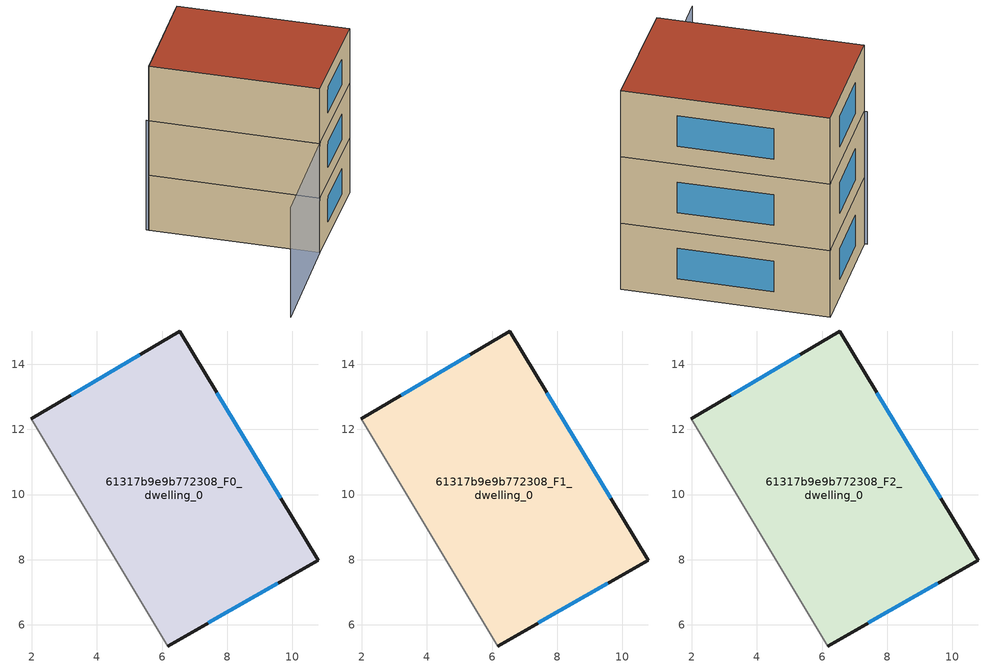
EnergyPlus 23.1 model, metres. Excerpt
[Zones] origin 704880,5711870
61317b9e9b772308_F0_dwelling_0
 floor ground (EU_floor_Construction): 6.54,15.02 10.79,7.99 6.18,5.35 1.99,12.32 z0
 wall outside (EU_wall_Construction): 6.18,5.35 10.79,7.99 6.54,15.02 1.99,12.32 z0:3
 wall adiabatic (EU_wall_Construction): 1.99,12.32 6.18,5.35 z0:3
 window (EU_Window_Construction): 9.64,9.88 7.68,13.12 / 7.42,6.06 9.55,7.28 / 5.31,14.29 3.22,13.05 z0.81:2.19
61317b9e9b772308_F1_dwelling_0
 floor to 61317b9e9b772308_F0_dwelling_0 (EU_floor_Construction): 6.54,15.02 10.79,7.99 6.18,5.35 1.99,12.32 z3
 wall outside (EU_wall_Construction): 6.18,5.35 10.79,7.99 6.54,15.02 1.99,12.32 z3:6
 wall adiabatic (EU_wall_Construction): 1.99,12.32 6.18,5.35 z3:6
 window (EU_Window_Construction): 9.64,9.88 7.68,13.12 / 7.42,6.06 9.55,7.28 / 5.31,14.29 3.22,13.05 z3.81:5.19
61317b9e9b772308_F2_dwelling_0
 floor to 61317b9e9b772308_F1_dwelling_0 (EU_floor_Construction): 6.54,15.02 10.79,7.99 6.18,5.35 1.99,12.32 z6
 wall outside (EU_wall_Construction): 6.18,5.35 10.79,7.99 6.54,15.02 1.99,12.32 z6:9
 wall adiabatic (EU_wall_Construction): 1.99,12.32 6.18,5.35 z6:9
 window (EU_Window_Construction): 9.64,9.88 7.68,13.12 / 7.42,6.06 9.55,7.28 / 5.31,14.29 3.22,13.05 z6.81:8.19
 roof outside (EU_roof_Construction): 10.79,7.99 6.54,15.02 1.99,12.32 6.18,5.35 z9
shading: 1.93,12.43 6.18,5.35 / 6.18,5.35 1.35,2.45 z0:6
[Building]
EU S2 Campaign: North Axis=0; Terrain=City; Solar Distribution=FullExterior
[Site:Location]
London: Latitude=51.5; Longitude=-0.5; Time Zone=0; Elevation=25
[SizingPeriod:WeatherFileDays]
AnnualSizingPeriod: Begin Month=1; Begin Day of Month=1; End Month=12; End Day of Month=31; Day of Week for Start Day=Monday; Use Weather File Daylight Saving Period=No; Use Weather File Rain and Snow Indicators=No
[MATERIAL]
EU_InternalMass_Material: Roughness=MediumRough; Thickness=0.1; Conductivity=1; Density=1800; Specific Heat=900; Thermal Absorptance=0.9; Solar Absorptance=0.7; Visible Absorptance=0.7
[MATERIAL:NOMASS] Roughness=MediumRough; Thermal Absorptance=0.9; Solar Absorptance=0.7; Visible Absorptance=0.7
Name | Thermal Resistance
EU_wall_NoMass | 0.555556
EU_roof_NoMass | 0.510204
EU_floor_NoMass | 1.68919
[WINDOWMATERIAL:SIMPLEGLAZINGSYSTEM]
EU_Window_SimpleGlazing: UFactor=3.96; Solar Heat Gain Coefficient=0.85; Visible Transmittance=0.85
[CONSTRUCTION]
EU_wall_Construction: EU_wall_NoMass
EU_roof_Construction: EU_roof_NoMass
EU_floor_Construction: EU_floor_NoMass
EU_Window_Construction: EU_Window_SimpleGlazing
EU_InternalMass_Construction: EU_InternalMass_Material
[ZONE] Type=1; Multiplier=1; Ceiling Height=autocalculate; Floor Area=autocalculate; Part of Total Floor Area=Yes
Name | Volume
61317b9e9b772308_F0_dwelling_0 | 129.941
61317b9e9b772308_F1_dwelling_0; 61317b9e9b772308_F2_dwelling_0 | 129.94
[INTERNALMASS] Construction=EU_InternalMass_Construction; Surface Area=43.3134
Name | Zone or ZoneList
61317b9e9b772308_F0_dwelling_0_EU_InternalMass | 61317b9e9b772308_F0_dwelling_0
61317b9e9b772308_F1_dwelling_0_EU_InternalMass | 61317b9e9b772308_F1_dwelling_0
61317b9e9b772308_F2_dwelling_0_EU_InternalMass | 61317b9e9b772308_F2_dwelling_0
[OTHEREQUIPMENT] Fuel Type=Electricity; Design Level Calculation Method=Watts/Area; Power per Zone Floor Area=1; Fraction Latent=0; Fraction Radiant=0; Fraction Lost=0; Carbon Dioxide Generation Rate=0; EndUse Subcategory=EU_Step8_InternalGains
Name | Zone or ZoneList or Space or SpaceList | Schedule
EU_Step8_InternalGain_61317b9e9b772308_F0_dwelling_0_f000 | 61317b9e9b772308_F0_dwelling_0 | EU_Step8_GainSchedule_61317b9e9b772308_F0_dwelling_0_f000
EU_Step8_InternalGain_61317b9e9b772308_F1_dwelling_0_f000 | 61317b9e9b772308_F1_dwelling_0 | EU_Step8_GainSchedule_61317b9e9b772308_F1_dwelling_0_f000
EU_Step8_InternalGain_61317b9e9b772308_F2_dwelling_0_f000 | 61317b9e9b772308_F2_dwelling_0 | EU_Step8_GainSchedule_61317b9e9b772308_F2_dwelling_0_f000
[ZONEVENTILATION:DESIGNFLOWRATE] Schedule=EU_AlwaysOn; Design Flow Rate Calculation Method=AirChanges/Hour; Air Changes per Hour=0.48; Ventilation Type=Natural; Fan Pressure Rise=0; Fan Total Efficiency=1; Constant Term Coefficient=1; Temperature Term Coefficient=0; Velocity Term Coefficient=0; Velocity Squared Term Coefficient=0; Minimum Indoor Temperature=-100; Maximum Indoor Temperature=100; Delta Temperature=-100; Minimum Outdoor Temperature=-100; Maximum Outdoor Temperature=100; Maximum Wind Speed=40
Name | Zone or ZoneList or Space or SpaceList
EU_ConstantAir_61317b9e9b772308_F0_dwelling_0 | 61317b9e9b772308_F0_dwelling_0
EU_ConstantAir_61317b9e9b772308_F1_dwelling_0 | 61317b9e9b772308_F1_dwelling_0
EU_ConstantAir_61317b9e9b772308_F2_dwelling_0 | 61317b9e9b772308_F2_dwelling_0
[HVACTEMPLATE:THERMOSTAT] Constant Heating Setpoint=20; Constant Cooling Setpoint=50
EU_HeatOnly_61317b9e9b772308_F0_dwelling_0; EU_HeatOnly_61317b9e9b772308_F1_dwelling_0; EU_HeatOnly_61317b9e9b772308_F2_dwelling_0
[HVACTEMPLATE:ZONE:IDEALLOADSAIRSYSTEM] System Availability Schedule=EU_AlwaysOn; Maximum Heating Supply Air Temperature=50; Minimum Cooling Supply Air Temperature=13; Maximum Heating Supply Air Humidity Ratio=0.0156; Minimum Cooling Supply Air Humidity Ratio=0.0077; Heating Limit=NoLimit; Cooling Limit=NoLimit; Heating Availability Schedule=EU_AlwaysOn; Cooling Availability Schedule=EU_CoolingOff; Dehumidification Control Type=ConstantSensibleHeatRatio; Cooling Sensible Heat Ratio=0.7; Dehumidification Setpoint=60; Humidification Control Type=None; Humidification Setpoint=30; Outdoor Air Method=None; Outdoor Air Flow Rate per Person=0.00944; Outdoor Air Flow Rate per Zone Floor Area=0; Outdoor Air Flow Rate per Zone=0; Demand Controlled Ventilation Type=None; Outdoor Air Economizer Type=NoEconomizer; Heat Recovery Type=None; Sensible Heat Recovery Effectiveness=0.7; Latent Heat Recovery Effectiveness=0.65
Name | Template Thermostat
61317b9e9b772308_F0_dwelling_0 | EU_HeatOnly_61317b9e9b772308_F0_dwelling_0
61317b9e9b772308_F1_dwelling_0 | EU_HeatOnly_61317b9e9b772308_F1_dwelling_0
61317b9e9b772308_F2_dwelling_0 | EU_HeatOnly_61317b9e9b772308_F2_dwelling_0
[SIZING:ZONE] Zone Cooling Design Supply Air Temperature Input Method=SupplyAirTemperature; Zone Cooling Design Supply Air Temperature=13; Zone Heating Design Supply Air Temperature Input Method=SupplyAirTemperature; Zone Heating Design Supply Air Temperature=50; Zone Cooling Design Supply Air Humidity Ratio=0.008; Zone Heating Design Supply Air Humidity Ratio=0.008; Cooling Design Air Flow Method=DesignDay; Cooling Design Air Flow Rate=0; Cooling Minimum Air Flow per Zone Floor Area=0.000762; Cooling Minimum Air Flow=0; Cooling Minimum Air Flow Fraction=0.2; Heating Design Air Flow Method=DesignDay; Heating Design Air Flow Rate=0; Heating Maximum Air Flow per Zone Floor Area=0.002032; Heating Maximum Air Flow=0.141576; Heating Maximum Air Flow Fraction=0.3; Account for Dedicated Outdoor Air System=No; Dedicated Outdoor Air System Control Strategy=NeutralSupplyAir; Dedicated Outdoor Air Low Setpoint Temperature for Design=autosize; Dedicated Outdoor Air High Setpoint Temperature for Design=autosize; Zone Load Sizing Method=Sensible Load Only No Latent Load; Zone Latent Cooling Design Supply Air Humidity Ratio Input Method=HumidityRatioDifference; Zone Cooling Design Supply Air Humidity Ratio Difference=0.005; Zone Latent Heating Design Supply Air Humidity Ratio Input Method=HumidityRatioDifference; Zone Humidification Design Supply Air Humidity Ratio Difference=0.005
61317b9e9b772308_F0_dwelling_0; 61317b9e9b772308_F1_dwelling_0; 61317b9e9b772308_F2_dwelling_0
[SCHEDULE:CONSTANT]
Name | Hourly Value
EU_AlwaysOn | 1
EU_CoolingOff | 0
[SCHEDULE:FILE] Column Number=1; Rows to Skip at Top=0; Number of Hours of Data=8760; Column Separator=Comma; Interpolate to Timestep=No; Minutes per Item=60; Adjust Schedule for Daylight Savings=Yes
Name | File
EU_Step8_GainSchedule_61317b9e9b772308_F0_dwelling_0_f000 | ../../schedules/61317b9e9b772308/61317b9e9b772308_F0_dwelling_0_f000_gain.csv
EU_Step8_GainSchedule_61317b9e9b772308_F1_dwelling_0_f000 | ../../schedules/61317b9e9b772308/61317b9e9b772308_F1_dwelling_0_f000_gain.csv
EU_Step8_GainSchedule_61317b9e9b772308_F2_dwelling_0_f000 | ../../schedules/61317b9e9b772308/61317b9e9b772308_F2_dwelling_0_f000_gain.csv
